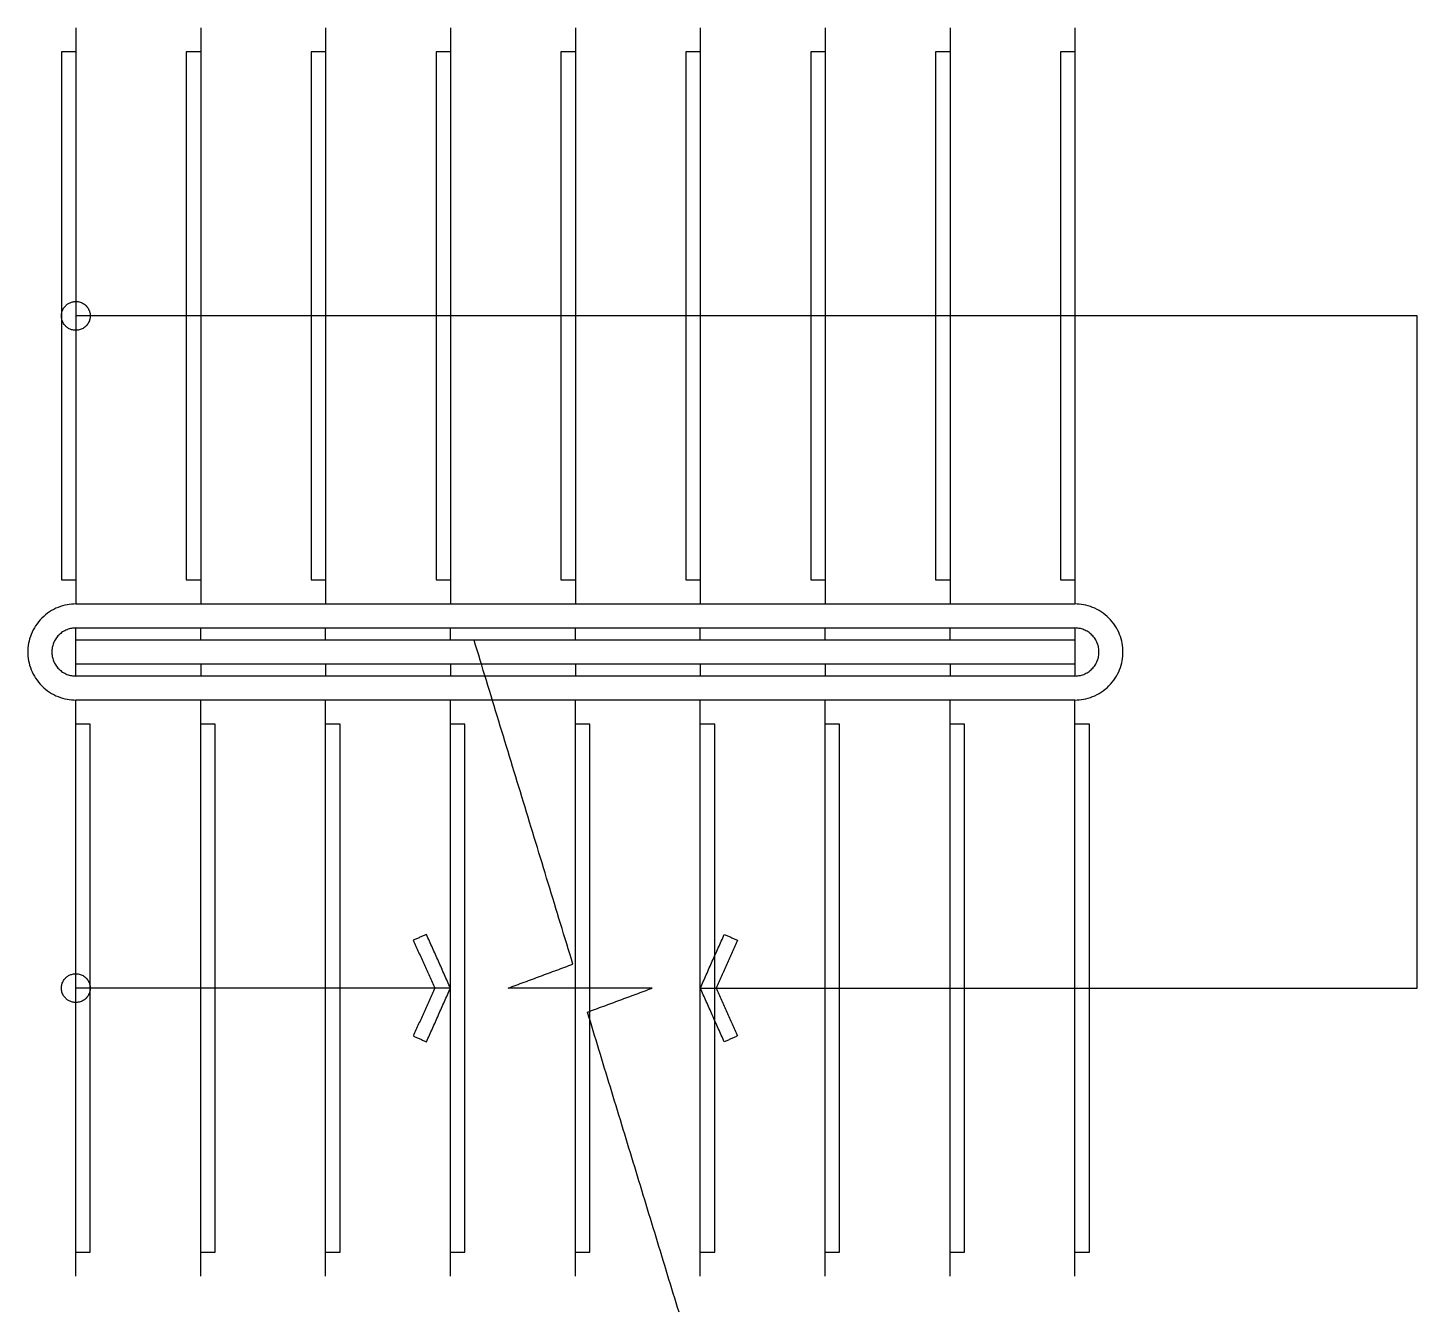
# Model space of a CAD drawing. Header units: millimetres. Extents: x -121354 to 132141, y -64344 to 350.
# Drawn here: x -52995 to -50103, y -8021 to -5346 of the extents above; entities that cross this region are included whole.
import ezdxf

# ---------------------------------------------------------------- set-up
doc = ezdxf.new("R2010")
doc.units = ezdxf.units.MM
doc.layers.add('Block_core_ê¸°ì¤€ì¸µê³„ë‹¨_262', color=7, linetype='CONTINUOUS')

msp = doc.modelspace()

# ---------------------------------------------------------------- linework, layer by layer
at = {"layer": 'Block_core_ê¸°ì¤€ì¸µê³„ë‹¨_262'}
for points in [[(-52895.1, -5345.6), (-52895.1, -6545.6)], [(-52635.1, -5345.6), (-52635.1, -6545.6)], [(-52375.1, -5345.6), (-52375.1, -6545.6)], [(-52115.1, -5345.6), (-52115.1, -6545.6)], [(-51855.1, -5345.6), (-51855.1, -6545.6)], [(-51595.1, -5345.6), (-51595.1, -6545.6)], [(-51335.1, -5345.6), (-51335.1, -6545.6)], [(-51075.1, -5345.6), (-51075.1, -6545.6)], [(-50815.1, -5345.6), (-50815.1, -6545.6)], [(-52895.1, -5395.6), (-52925.1, -5395.6)], [(-52925.1, -5395.6), (-52925.1, -6495.6)], [(-52635.1, -5395.6), (-52665.1, -5395.6)], [(-52665.1, -5395.6), (-52665.1, -6495.6)], [(-52375.1, -5395.6), (-52405.1, -5395.6)], [(-52405.1, -5395.6), (-52405.1, -6495.6)], [(-52115.1, -5395.6), (-52145.1, -5395.6)], [(-52145.1, -5395.6), (-52145.1, -6495.6)], [(-51855.1, -5395.6), (-51885.1, -5395.6)], [(-51885.1, -5395.6), (-51885.1, -6495.6)], [(-51595.1, -5395.6), (-51625.1, -5395.6)], [(-51625.1, -5395.6), (-51625.1, -6495.6)], [(-51335.1, -5395.6), (-51365.1, -5395.6)], [(-51365.1, -5395.6), (-51365.1, -6495.6)], [(-51075.1, -5395.6), (-51105.1, -5395.6)], [(-51105.1, -5395.6), (-51105.1, -6495.6)], [(-50815.1, -5395.6), (-50845.1, -5395.6)], [(-50845.1, -5395.6), (-50845.1, -6495.6)], [(-50102.6, -5945.6), (-52895.1, -5945.6)], [(-50102.6, -7345.6), (-50102.6, -5945.6)], [(-52925.1, -6495.6), (-52895.1, -6495.6)], [(-52665.1, -6495.6), (-52635.1, -6495.6)], [(-52405.1, -6495.6), (-52375.1, -6495.6)], [(-52145.1, -6495.6), (-52115.1, -6495.6)], [(-51885.1, -6495.6), (-51855.1, -6495.6)], [(-51625.1, -6495.6), (-51595.1, -6495.6)], [(-51365.1, -6495.6), (-51335.1, -6495.6)], [(-51105.1, -6495.6), (-51075.1, -6495.6)], [(-50845.1, -6495.6), (-50815.1, -6495.6)], [(-52895.1, -6545.6), (-50815.1, -6545.6)], [(-52895.1, -6695.6), (-52895.1, -6595.6)], [(-52895.1, -6595.6), (-50815.1, -6595.6)], [(-50815.1, -6620.6), (-52895.1, -6620.6)], [(-52635.1, -6620.6), (-52635.1, -6595.6)], [(-52375.1, -6620.6), (-52375.1, -6595.6)], [(-52115.1, -6620.6), (-52115.1, -6595.6)], [(-51860.3, -7295.6), (-52066.1, -6620.6)], [(-51855.1, -6620.6), (-51855.1, -6595.6)], [(-51595.1, -6620.6), (-51595.1, -6595.6)], [(-51335.1, -6620.6), (-51335.1, -6595.6)], [(-51075.1, -6620.6), (-51075.1, -6595.6)], [(-50815.1, -6595.6), (-50815.1, -6695.6)], [(-50815.1, -6670.6), (-52895.1, -6670.6)], [(-52635.1, -6670.6), (-52635.1, -6695.6)], [(-52375.1, -6670.6), (-52375.1, -6695.6)], [(-52115.1, -6670.6), (-52115.1, -6695.6)], [(-51855.1, -6670.6), (-51855.1, -6695.6)], [(-51595.1, -6670.6), (-51595.1, -6695.6)], [(-51335.1, -6670.6), (-51335.1, -6695.6)], [(-51075.1, -6670.6), (-51075.1, -6695.6)], [(-50815.1, -6695.6), (-52895.1, -6695.6)], [(-50815.1, -6745.6), (-52895.1, -6745.6)], [(-52895.1, -7945.6), (-52895.1, -6745.6)], [(-52635.1, -7945.6), (-52635.1, -6745.6)], [(-52375.1, -7945.6), (-52375.1, -6745.6)], [(-52115.1, -7945.6), (-52115.1, -6745.6)], [(-51855.1, -7945.6), (-51855.1, -6745.6)], [(-51595.1, -7945.6), (-51595.1, -6745.6)], [(-51335.1, -7945.6), (-51335.1, -6745.6)], [(-51075.1, -7945.6), (-51075.1, -6745.6)], [(-50815.1, -7945.6), (-50815.1, -6745.6)], [(-52865.1, -6795.6), (-52895.1, -6795.6)], [(-52865.1, -7895.6), (-52865.1, -6795.6)], [(-52605.1, -6795.6), (-52635.1, -6795.6)], [(-52605.1, -7895.6), (-52605.1, -6795.6)], [(-52345.1, -6795.6), (-52375.1, -6795.6)], [(-52345.1, -7895.6), (-52345.1, -6795.6)], [(-52085.1, -6795.6), (-52115.1, -6795.6)], [(-52085.1, -7895.6), (-52085.1, -6795.6)], [(-51825.1, -6795.6), (-51855.1, -6795.6)], [(-51825.1, -7895.6), (-51825.1, -6795.6)], [(-51565.1, -6795.6), (-51595.1, -6795.6)], [(-51565.1, -7895.6), (-51565.1, -6795.6)], [(-51305.1, -6795.6), (-51335.1, -6795.6)], [(-51305.1, -7895.6), (-51305.1, -6795.6)], [(-51045.1, -6795.6), (-51075.1, -6795.6)], [(-51045.1, -7895.6), (-51045.1, -6795.6)], [(-50785.1, -6795.6), (-50815.1, -6795.6)], [(-50785.1, -7895.6), (-50785.1, -6795.6)], [(-52165.1, -7233.7), (-52192.5, -7245.9)], [(-52192.5, -7245.9), (-52148, -7345.6)], [(-52115.1, -7345.6), (-52165.1, -7233.7)], [(-51595.1, -7345.6), (-51545.1, -7233.7)], [(-51517.7, -7245.9), (-51562.2, -7345.6)], [(-51545.1, -7233.7), (-51517.7, -7245.9)], [(-51995.1, -7345.6), (-51860.3, -7295.6)], [(-52115.1, -7345.6), (-52895.1, -7345.6)], [(-52148, -7345.6), (-52192.5, -7445.2)], [(-52165.1, -7457.5), (-52115.1, -7345.6)], [(-51695.1, -7345.6), (-51995.1, -7345.6)], [(-51829.9, -7395.6), (-51695.1, -7345.6)], [(-51595.1, -7345.6), (-50102.6, -7345.6)], [(-51545.1, -7457.5), (-51595.1, -7345.6)], [(-51562.2, -7345.6), (-51517.7, -7445.2)], [(-51639.4, -8020.6), (-51829.9, -7395.6)], [(-52192.5, -7445.2), (-52165.1, -7457.5)], [(-51517.7, -7445.2), (-51545.1, -7457.5)], [(-52895.1, -7895.6), (-52865.1, -7895.6)], [(-52635.1, -7895.6), (-52605.1, -7895.6)], [(-52375.1, -7895.6), (-52345.1, -7895.6)], [(-52115.1, -7895.6), (-52085.1, -7895.6)], [(-51855.1, -7895.6), (-51825.1, -7895.6)], [(-51595.1, -7895.6), (-51565.1, -7895.6)], [(-51335.1, -7895.6), (-51305.1, -7895.6)], [(-51075.1, -7895.6), (-51045.1, -7895.6)], [(-50815.1, -7895.6), (-50785.1, -7895.6)]]:
    msp.add_open_spline(points, degree=1, dxfattribs=at)
for points, knots in [([(-52865.1, -5945.6), (-52865.1, -5943.4), (-52865.3, -5941.1), (-52865.9, -5938.7), (-52866.4, -5936.4), (-52867.3, -5933.9), (-52868.6, -5931.6), (-52869.8, -5929.2), (-52871.4, -5926.9), (-52873.4, -5924.9), (-52875.3, -5922.8), (-52877.6, -5921), (-52880.1, -5919.6), (-52882.6, -5918.1), (-52885.3, -5917.1), (-52888.1, -5916.4), (-52890.8, -5915.7), (-52893.6, -5915.5), (-52896.3, -5915.6), (-52898.9, -5915.7), (-52901.5, -5916.2), (-52903.8, -5916.9), (-52906.1, -5917.6), (-52908.2, -5918.5), (-52910.1, -5919.6), (-52912, -5920.7), (-52913.9, -5922), (-52915.6, -5923.7), (-52917.4, -5925.4), (-52919.1, -5927.3), (-52920.5, -5929.6), (-52921.9, -5931.8), (-52923.1, -5934.4), (-52923.9, -5937.1), (-52924.7, -5939.8), (-52925.1, -5942.7), (-52925.1, -5945.6), (-52925.1, -5948.5), (-52924.7, -5951.3), (-52923.9, -5954.1), (-52923.1, -5956.8), (-52921.9, -5959.3), (-52920.5, -5961.6), (-52919.1, -5963.8), (-52917.4, -5965.8), (-52915.6, -5967.4), (-52913.9, -5969.1), (-52912, -5970.5), (-52910.1, -5971.6), (-52908.2, -5972.6), (-52906.1, -5973.6), (-52903.8, -5974.3), (-52901.5, -5975), (-52898.9, -5975.4), (-52896.3, -5975.5), (-52893.6, -5975.7), (-52890.8, -5975.4), (-52888.1, -5974.7), (-52885.3, -5974.1), (-52882.6, -5973), (-52880.1, -5971.6), (-52877.6, -5970.1), (-52875.3, -5968.3), (-52873.4, -5966.2), (-52871.4, -5964.2), (-52869.8, -5961.9), (-52868.6, -5959.6), (-52867.3, -5957.2), (-52866.4, -5954.8), (-52865.9, -5952.4), (-52865.3, -5950), (-52865.1, -5947.7), (-52865.1, -5945.6)], [0, 0, 0, 0, 0.261799, 0.261799, 0.261799, 0.523599, 0.523599, 0.523599, 0.785398, 0.785398, 0.785398, 1.047198, 1.047198, 1.047198, 1.308997, 1.308997, 1.308997, 1.570796, 1.570796, 1.570796, 1.832596, 1.832596, 1.832596, 2.094395, 2.094395, 2.094395, 2.356194, 2.356194, 2.356194, 2.617994, 2.617994, 2.617994, 2.879793, 2.879793, 2.879793, 3.141593, 3.141593, 3.141593, 3.403392, 3.403392, 3.403392, 3.665191, 3.665191, 3.665191, 3.926991, 3.926991, 3.926991, 4.18879, 4.18879, 4.18879, 4.45059, 4.45059, 4.45059, 4.712389, 4.712389, 4.712389, 4.974188, 4.974188, 4.974188, 5.235988, 5.235988, 5.235988, 5.497787, 5.497787, 5.497787, 5.759587, 5.759587, 5.759587, 6.021386, 6.021386, 6.021386, 6.283185, 6.283185, 6.283185, 6.283185]), ([(-52895.1, -6545.6), (-52901, -6545.6), (-52907.1, -6546.1), (-52913.3, -6547.2), (-52919.5, -6548.4), (-52925.8, -6550.2), (-52931.9, -6552.6), (-52938.1, -6555), (-52944.1, -6558.1), (-52949.8, -6561.9), (-52955.5, -6565.6), (-52960.9, -6570), (-52965.8, -6574.9), (-52970.7, -6579.7), (-52975.1, -6585.1), (-52978.8, -6590.8), (-52982.5, -6596.6), (-52985.6, -6602.6), (-52988.1, -6608.8), (-52990.5, -6614.9), (-52992.3, -6621.2), (-52993.4, -6627.4), (-52994.6, -6633.6), (-52995.1, -6639.7), (-52995.1, -6645.6), (-52995.1, -6651.5), (-52994.6, -6657.6), (-52993.4, -6663.8), (-52992.3, -6670), (-52990.5, -6676.2), (-52988.1, -6682.4), (-52985.6, -6688.5), (-52982.5, -6694.6), (-52978.8, -6700.3), (-52975.1, -6706), (-52970.7, -6711.4), (-52965.8, -6716.3), (-52960.9, -6721.2), (-52955.5, -6725.5), (-52949.8, -6729.3), (-52944.1, -6733), (-52938.1, -6736.1), (-52931.9, -6738.5), (-52925.8, -6741), (-52919.5, -6742.8), (-52913.3, -6743.9), (-52907.1, -6745), (-52901, -6745.6), (-52895.1, -6745.6)], [1.570796, 1.570796, 1.570796, 1.570796, 1.767146, 1.767146, 1.767146, 1.963495, 1.963495, 1.963495, 2.159845, 2.159845, 2.159845, 2.356194, 2.356194, 2.356194, 2.552544, 2.552544, 2.552544, 2.748894, 2.748894, 2.748894, 2.945243, 2.945243, 2.945243, 3.141593, 3.141593, 3.141593, 3.337942, 3.337942, 3.337942, 3.534292, 3.534292, 3.534292, 3.730641, 3.730641, 3.730641, 3.926991, 3.926991, 3.926991, 4.12334, 4.12334, 4.12334, 4.31969, 4.31969, 4.31969, 4.516039, 4.516039, 4.516039, 4.712389, 4.712389, 4.712389, 4.712389]), ([(-50815.1, -6745.6), (-50809.2, -6745.6), (-50803.1, -6745), (-50796.9, -6743.9), (-50790.7, -6742.8), (-50784.4, -6741), (-50778.3, -6738.5), (-50772.1, -6736.1), (-50766.1, -6733), (-50760.4, -6729.3), (-50754.7, -6725.5), (-50749.3, -6721.2), (-50744.4, -6716.3), (-50739.5, -6711.4), (-50735.1, -6706), (-50731.4, -6700.3), (-50727.7, -6694.6), (-50724.6, -6688.5), (-50722.1, -6682.4), (-50719.7, -6676.2), (-50717.9, -6670), (-50716.8, -6663.8), (-50715.6, -6657.6), (-50715.1, -6651.5), (-50715.1, -6645.6), (-50715.1, -6639.7), (-50715.6, -6633.6), (-50716.8, -6627.4), (-50717.9, -6621.2), (-50719.7, -6614.9), (-50722.1, -6608.8), (-50724.6, -6602.6), (-50727.7, -6596.6), (-50731.4, -6590.8), (-50735.1, -6585.1), (-50739.5, -6579.7), (-50744.4, -6574.9), (-50749.3, -6570), (-50754.7, -6565.6), (-50760.4, -6561.9), (-50766.1, -6558.1), (-50772.1, -6555), (-50778.3, -6552.6), (-50784.4, -6550.2), (-50790.7, -6548.4), (-50796.9, -6547.2), (-50803.1, -6546.1), (-50809.2, -6545.6), (-50815.1, -6545.6)], [4.712389, 4.712389, 4.712389, 4.712389, 4.908739, 4.908739, 4.908739, 5.105088, 5.105088, 5.105088, 5.301438, 5.301438, 5.301438, 5.497787, 5.497787, 5.497787, 5.694137, 5.694137, 5.694137, 5.890486, 5.890486, 5.890486, 6.086836, 6.086836, 6.086836, 6.283185, 6.283185, 6.283185, 6.479535, 6.479535, 6.479535, 6.675884, 6.675884, 6.675884, 6.872234, 6.872234, 6.872234, 7.068583, 7.068583, 7.068583, 7.264933, 7.264933, 7.264933, 7.461283, 7.461283, 7.461283, 7.657632, 7.657632, 7.657632, 7.853982, 7.853982, 7.853982, 7.853982]), ([(-52895.1, -6595.6), (-52898, -6595.6), (-52901.1, -6595.8), (-52904.2, -6596.4), (-52907.3, -6597), (-52910.4, -6597.9), (-52913.5, -6599.1), (-52916.6, -6600.3), (-52919.6, -6601.9), (-52922.5, -6603.7), (-52925.3, -6605.6), (-52928, -6607.8), (-52930.5, -6610.2), (-52932.9, -6612.7), (-52935.1, -6615.4), (-52936.9, -6618.2), (-52938.8, -6621.1), (-52940.4, -6624.1), (-52941.6, -6627.2), (-52942.8, -6630.2), (-52943.7, -6633.4), (-52944.3, -6636.5), (-52944.8, -6639.6), (-52945.1, -6642.6), (-52945.1, -6645.6), (-52945.1, -6648.5), (-52944.8, -6651.6), (-52944.3, -6654.7), (-52943.7, -6657.8), (-52942.8, -6660.9), (-52941.6, -6664), (-52940.4, -6667.1), (-52938.8, -6670.1), (-52936.9, -6672.9), (-52935.1, -6675.8), (-52932.9, -6678.5), (-52930.5, -6680.9), (-52928, -6683.4), (-52925.3, -6685.6), (-52922.5, -6687.4), (-52919.6, -6689.3), (-52916.6, -6690.8), (-52913.5, -6692.1), (-52910.4, -6693.3), (-52907.3, -6694.2), (-52904.2, -6694.7), (-52901.1, -6695.3), (-52898, -6695.6), (-52895.1, -6695.6)], [1.570796, 1.570796, 1.570796, 1.570796, 1.767146, 1.767146, 1.767146, 1.963495, 1.963495, 1.963495, 2.159845, 2.159845, 2.159845, 2.356194, 2.356194, 2.356194, 2.552544, 2.552544, 2.552544, 2.748894, 2.748894, 2.748894, 2.945243, 2.945243, 2.945243, 3.141593, 3.141593, 3.141593, 3.337942, 3.337942, 3.337942, 3.534292, 3.534292, 3.534292, 3.730641, 3.730641, 3.730641, 3.926991, 3.926991, 3.926991, 4.12334, 4.12334, 4.12334, 4.31969, 4.31969, 4.31969, 4.516039, 4.516039, 4.516039, 4.712389, 4.712389, 4.712389, 4.712389]), ([(-50815.1, -6695.6), (-50812.2, -6695.6), (-50809.1, -6695.3), (-50806, -6694.7), (-50802.9, -6694.2), (-50799.8, -6693.3), (-50796.7, -6692.1), (-50793.6, -6690.8), (-50790.6, -6689.3), (-50787.7, -6687.4), (-50784.9, -6685.6), (-50782.2, -6683.4), (-50779.7, -6680.9), (-50777.3, -6678.5), (-50775.1, -6675.8), (-50773.3, -6672.9), (-50771.4, -6670.1), (-50769.8, -6667.1), (-50768.6, -6664), (-50767.4, -6660.9), (-50766.5, -6657.8), (-50765.9, -6654.7), (-50765.4, -6651.6), (-50765.1, -6648.5), (-50765.1, -6645.6), (-50765.1, -6642.6), (-50765.4, -6639.6), (-50765.9, -6636.5), (-50766.5, -6633.4), (-50767.4, -6630.2), (-50768.6, -6627.2), (-50769.8, -6624.1), (-50771.4, -6621.1), (-50773.3, -6618.2), (-50775.1, -6615.4), (-50777.3, -6612.7), (-50779.7, -6610.2), (-50782.2, -6607.8), (-50784.9, -6605.6), (-50787.7, -6603.7), (-50790.6, -6601.9), (-50793.6, -6600.3), (-50796.7, -6599.1), (-50799.8, -6597.9), (-50802.9, -6597), (-50806, -6596.4), (-50809.1, -6595.8), (-50812.2, -6595.6), (-50815.1, -6595.6)], [4.712389, 4.712389, 4.712389, 4.712389, 4.908739, 4.908739, 4.908739, 5.105088, 5.105088, 5.105088, 5.301438, 5.301438, 5.301438, 5.497787, 5.497787, 5.497787, 5.694137, 5.694137, 5.694137, 5.890486, 5.890486, 5.890486, 6.086836, 6.086836, 6.086836, 6.283185, 6.283185, 6.283185, 6.479535, 6.479535, 6.479535, 6.675884, 6.675884, 6.675884, 6.872234, 6.872234, 6.872234, 7.068583, 7.068583, 7.068583, 7.264933, 7.264933, 7.264933, 7.461283, 7.461283, 7.461283, 7.657632, 7.657632, 7.657632, 7.853982, 7.853982, 7.853982, 7.853982]), ([(-52865.1, -7345.6), (-52865.1, -7343.4), (-52865.3, -7341.1), (-52865.9, -7338.7), (-52866.4, -7336.4), (-52867.3, -7333.9), (-52868.6, -7331.6), (-52869.8, -7329.2), (-52871.4, -7326.9), (-52873.4, -7324.9), (-52875.3, -7322.8), (-52877.6, -7321), (-52880.1, -7319.6), (-52882.6, -7318.1), (-52885.3, -7317.1), (-52888.1, -7316.4), (-52890.8, -7315.7), (-52893.6, -7315.5), (-52896.3, -7315.6), (-52898.9, -7315.7), (-52901.5, -7316.2), (-52903.8, -7316.9), (-52906.1, -7317.6), (-52908.2, -7318.5), (-52910.1, -7319.6), (-52912, -7320.7), (-52913.9, -7322), (-52915.6, -7323.7), (-52917.4, -7325.4), (-52919.1, -7327.3), (-52920.5, -7329.6), (-52921.9, -7331.8), (-52923.1, -7334.4), (-52923.9, -7337.1), (-52924.7, -7339.8), (-52925.1, -7342.7), (-52925.1, -7345.6), (-52925.1, -7348.5), (-52924.7, -7351.3), (-52923.9, -7354.1), (-52923.1, -7356.8), (-52921.9, -7359.3), (-52920.5, -7361.6), (-52919.1, -7363.8), (-52917.4, -7365.8), (-52915.6, -7367.4), (-52913.9, -7369.1), (-52912, -7370.5), (-52910.1, -7371.6), (-52908.2, -7372.6), (-52906.1, -7373.6), (-52903.8, -7374.3), (-52901.5, -7375), (-52898.9, -7375.4), (-52896.3, -7375.5), (-52893.6, -7375.7), (-52890.8, -7375.4), (-52888.1, -7374.7), (-52885.3, -7374.1), (-52882.6, -7373), (-52880.1, -7371.6), (-52877.6, -7370.1), (-52875.3, -7368.3), (-52873.4, -7366.2), (-52871.4, -7364.2), (-52869.8, -7361.9), (-52868.6, -7359.6), (-52867.3, -7357.2), (-52866.4, -7354.8), (-52865.9, -7352.4), (-52865.3, -7350), (-52865.1, -7347.7), (-52865.1, -7345.6)], [0, 0, 0, 0, 0.261799, 0.261799, 0.261799, 0.523599, 0.523599, 0.523599, 0.785398, 0.785398, 0.785398, 1.047198, 1.047198, 1.047198, 1.308997, 1.308997, 1.308997, 1.570796, 1.570796, 1.570796, 1.832596, 1.832596, 1.832596, 2.094395, 2.094395, 2.094395, 2.356194, 2.356194, 2.356194, 2.617994, 2.617994, 2.617994, 2.879793, 2.879793, 2.879793, 3.141593, 3.141593, 3.141593, 3.403392, 3.403392, 3.403392, 3.665191, 3.665191, 3.665191, 3.926991, 3.926991, 3.926991, 4.18879, 4.18879, 4.18879, 4.45059, 4.45059, 4.45059, 4.712389, 4.712389, 4.712389, 4.974188, 4.974188, 4.974188, 5.235988, 5.235988, 5.235988, 5.497787, 5.497787, 5.497787, 5.759587, 5.759587, 5.759587, 6.021386, 6.021386, 6.021386, 6.283185, 6.283185, 6.283185, 6.283185])]:
    msp.add_open_spline(points, degree=3, knots=knots, dxfattribs=at)

doc.saveas('drawing.dxf')
